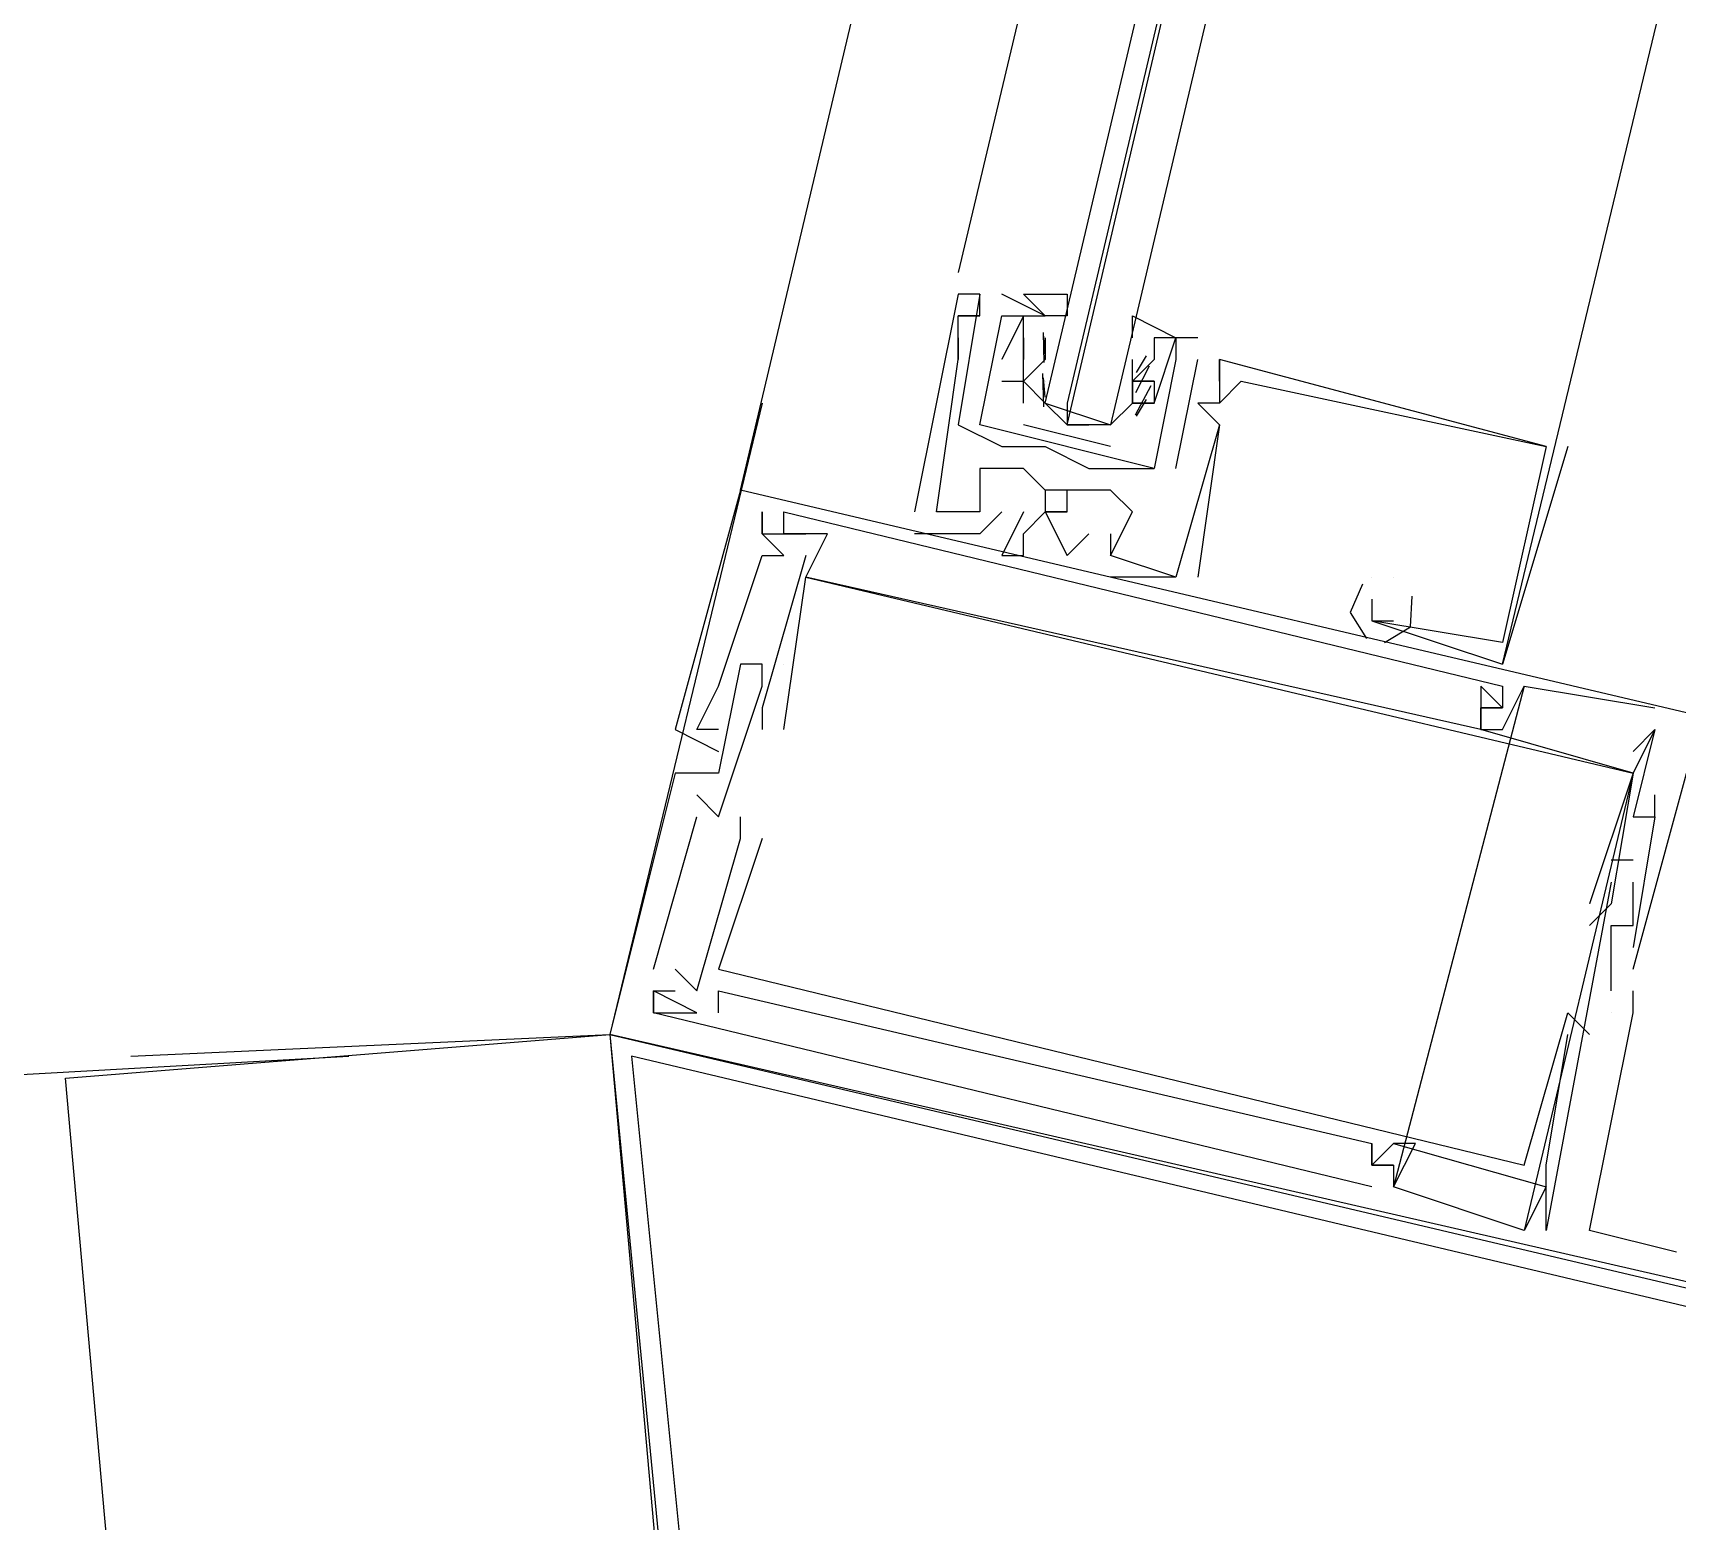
# Model space of a CAD drawing. Header units: feet. Extents: x -84 to 198, y -22 to 181.
# Drawn here: x 70.873 to 71.88, y 10.653 to 11.564 of the extents above; entities that cross this region are included whole.
import ezdxf

# ---------------------------------------------------------------- set-up
doc = ezdxf.new("R2010")
doc.units = ezdxf.units.FT
doc.layers.add('A-LINEA', color=7, linetype='CONTINUOUS')

msp = doc.modelspace()

# ---------------------------------------------------------------- linework, layer by layer
at = {"layer": 'A-LINEA'}
for p, q in [((71.3067, 11.2844), (72.7733, 17.4844)), ((71.8267, 13.0444), (71.44, 11.4178)), ((71.4533, 11.4044), (71.44, 11.3244)), ((71.44, 11.4044), (71.44, 11.4044)), ((71.4533, 11.4044), (71.44, 11.3244)), ((71.44, 11.4044), (71.44, 11.4044)), ((71.44, 11.4044), (71.44, 11.4044)), ((71.4533, 11.4044), (71.4533, 11.4044)), ((71.4533, 11.4044), (71.4533, 11.4044)), ((71.4533, 11.4044), (71.4533, 11.4044)), ((71.4533, 11.4044), (71.4533, 11.4044)), ((71.4533, 11.4044), (71.4533, 11.4044)), ((71.4933, 11.3911), (71.4667, 11.4044)), ((71.4667, 11.4044), (71.4667, 11.4044)), ((71.4933, 11.3911), (71.4667, 11.4044)), ((71.4667, 11.4044), (71.4667, 11.4044)), ((71.44, 11.3911), (71.44, 11.3911)), ((71.44, 11.3911), (71.44, 11.3911)), ((71.44, 11.3911), (71.44, 11.3911)), ((71.44, 11.3911), (71.44, 11.3911)), ((71.44, 11.3911), (71.44, 11.3911)), ((71.44, 11.3911), (71.44, 11.3911)), ((71.4533, 11.3911), (71.4533, 11.3911)), ((71.4533, 11.3911), (71.4533, 11.3911)), ((71.4533, 11.3911), (71.4533, 11.3911)), ((71.4533, 11.3911), (71.4533, 11.3911)), ((71.4533, 11.3911), (71.4533, 11.3911)), ((71.4533, 11.3911), (71.4533, 11.3911)), ((71.4667, 11.3911), (71.4667, 11.3911)), ((71.4667, 11.3911), (71.4667, 11.3911)), ((71.4667, 11.3911), (71.4667, 11.3911)), ((71.4667, 11.3911), (71.4667, 11.3911)), ((71.48, 11.3911), (71.48, 11.3911)), ((71.48, 11.3911), (71.48, 11.3911)), ((71.4933, 11.3911), (71.4933, 11.3911)), ((71.4933, 11.3911), (71.4933, 11.3911)), ((71.4932, 11.368), (71.4922, 11.3799)), ((71.4926, 11.3627), (71.4923, 11.381)), ((71.44, 11.3778), (71.44, 11.3778)), ((71.44, 11.3778), (71.44, 11.3778)), ((71.44, 11.3778), (71.44, 11.3778)), ((71.44, 11.3778), (71.44, 11.3778)), ((71.44, 11.3778), (71.44, 11.3778)), ((71.44, 11.3778), (71.44, 11.3778)), ((71.48, 11.3778), (71.48, 11.3778)), ((71.48, 11.3778), (71.48, 11.3778)), ((71.48, 11.3778), (71.48, 11.3778)), ((71.48, 11.3778), (71.48, 11.3778)), ((71.4933, 11.3778), (71.4933, 11.3778)), ((71.4933, 11.3778), (71.4933, 11.3644)), ((71.4933, 11.3778), (71.4933, 11.3778)), ((71.5867, 11.3778), (71.56, 11.3778)), ((71.56, 11.3778), (71.56, 11.3778)), ((71.5867, 11.3778), (71.56, 11.3778)), ((71.56, 11.3778), (71.56, 11.3778)), ((71.5733, 11.3778), (71.5733, 11.3778)), ((71.5733, 11.3778), (71.5733, 11.3778)), ((71.5867, 11.3778), (71.5867, 11.3778)), ((71.5867, 11.3778), (71.5867, 11.3778)), ((71.44, 11.3644), (71.44, 11.3644)), ((71.44, 11.3644), (71.44, 11.3644)), ((71.44, 11.3644), (71.44, 11.3644)), ((71.44, 11.3644), (71.44, 11.3644)), ((71.44, 11.3644), (71.44, 11.3644)), ((71.44, 11.3644), (71.44, 11.3644)), ((71.4667, 11.3644), (71.4667, 11.3644)), ((71.4667, 11.3644), (71.4667, 11.3644)), ((71.48, 11.3644), (71.48, 11.3644)), ((71.48, 11.3644), (71.48, 11.3644)), ((71.48, 11.3644), (71.48, 11.3644)), ((71.48, 11.3644), (71.48, 11.3644)), ((71.48, 11.3644), (71.48, 11.3644)), ((71.48, 11.3644), (71.48, 11.3644)), ((71.4933, 11.3644), (71.4933, 11.3644)), ((71.5467, 11.3644), (71.5467, 11.3644)), ((71.5467, 11.3511), (71.5467, 11.3644)), ((71.5467, 11.3644), (71.5467, 11.3644)), ((71.5467, 11.3644), (71.5467, 11.3644)), ((71.557, 11.3604), (71.5485, 11.3441)), ((71.5552, 11.3667), (71.5489, 11.3565)), ((71.56, 11.3644), (71.56, 11.3644)), ((71.56, 11.3644), (71.56, 11.3644)), ((71.5733, 11.2978), (71.5867, 11.3644)), ((71.5733, 11.3644), (71.5733, 11.3644)), ((71.5733, 11.2978), (71.5867, 11.3644)), ((71.5733, 11.3644), (71.5733, 11.3644)), ((71.5867, 11.3644), (71.5867, 11.3644)), ((71.5867, 11.3644), (71.5867, 11.3644)), ((71.6, 11.3644), (71.6, 11.3644)), ((71.6, 11.3644), (71.6, 11.3644)), ((71.6, 11.3644), (71.6, 11.3644)), ((71.6, 11.3644), (71.6, 11.3644)), ((71.6, 11.3644), (71.6, 11.3644)), ((71.6, 11.3644), (71.6, 11.3644)), ((71.4667, 11.3511), (71.48, 11.3511)), ((71.4667, 11.3511), (71.4667, 11.3511)), ((71.4667, 11.3511), (71.48, 11.3511)), ((71.4667, 11.3511), (71.4667, 11.3511)), ((71.48, 11.3511), (71.48, 11.3511)), ((71.48, 11.3511), (71.48, 11.3511)), ((71.4925, 11.3355), (71.4919, 11.3559)), ((71.4932, 11.3413), (71.4922, 11.3532)), ((71.4933, 11.3511), (71.4933, 11.3511)), ((71.5467, 11.3511), (71.5467, 11.3511)), ((71.5467, 11.3511), (71.5467, 11.3511)), ((71.5467, 11.3511), (71.5467, 11.3511)), ((71.5467, 11.3511), (71.5467, 11.3511)), ((71.56, 11.3511), (71.56, 11.3511)), ((71.56, 11.3511), (71.56, 11.3511)), ((71.6, 11.3511), (71.6, 11.3511)), ((71.6, 11.3511), (71.6, 11.3511)), ((71.6, 11.3511), (71.6, 11.3511)), ((71.6133, 11.3511), (71.6133, 11.3511)), ((71.6133, 11.3511), (71.6133, 11.3511)), ((71.6133, 11.3511), (71.6133, 11.3511)), ((71.558, 11.3483), (71.5484, 11.3303)), ((71.5552, 11.34), (71.5489, 11.3298)), ((71.32, 11.3378), (71.2267, 10.9511)), ((71.4933, 11.3378), (71.4933, 11.3378)), ((71.5333, 11.3378), (71.5333, 11.3378)), ((71.5467, 11.3378), (71.5467, 11.3378)), ((71.5467, 11.3378), (71.5467, 11.3378)), ((71.5467, 11.3378), (71.5467, 11.3378)), ((71.5467, 11.3378), (71.5467, 11.3378)), ((71.56, 11.3378), (71.56, 11.3378)), ((71.56, 11.3378), (71.56, 11.3378)), ((71.56, 11.3378), (71.56, 11.3378)), ((71.56, 11.3378), (71.56, 11.3378)), ((71.5867, 11.3378), (71.5867, 11.3378)), ((71.5867, 11.3378), (71.5867, 11.3378)), ((71.5867, 11.3378), (71.5867, 11.3378)), ((71.6, 11.3378), (71.6, 11.3378)), ((71.6, 11.3378), (71.6, 11.3378)), ((71.6, 11.3378), (71.6, 11.3378)), ((71.6, 11.3378), (71.6, 11.3378)), ((71.6, 11.3378), (71.6, 11.3378)), ((71.6, 11.3378), (71.6, 11.3378)), ((71.44, 11.3244), (71.44, 11.3244)), ((71.44, 11.3244), (71.44, 11.3244)), ((71.4533, 11.3244), (71.4533, 11.3244)), ((71.4533, 11.3244), (71.4533, 11.3244)), ((71.4533, 11.3244), (71.4533, 11.3244)), ((71.4533, 11.3244), (71.4533, 11.3244)), ((71.5333, 11.3111), (71.48, 11.3244)), ((71.5067, 11.3244), (71.52, 11.3244)), ((71.6, 11.3244), (71.6, 11.3244)), ((71.6, 11.3244), (71.6, 11.3244)), ((71.6, 11.3244), (71.6, 11.3244)), ((71.6, 11.3244), (71.6, 11.3244)), ((71.6, 11.3244), (71.6, 11.3244)), ((71.6, 11.3244), (71.6, 11.3244)), ((71.4667, 11.3111), (71.4667, 11.3111)), ((71.4667, 11.3111), (71.4667, 11.3111)), ((71.48, 11.3111), (71.48, 11.3111)), ((71.48, 11.3111), (71.48, 11.3111)), ((71.4933, 11.3111), (71.4933, 11.3111)), ((71.4933, 11.3111), (71.4933, 11.3111)), ((71.8133, 11.3111), (71.7733, 11.1778)), ((71.8133, 11.3111), (71.7733, 11.1778)), ((71.8133, 11.3111), (71.7733, 11.1778)), ((71.8, 11.3111), (71.8, 11.3111)), ((71.8, 11.3111), (71.8, 11.3111)), ((71.8, 11.3111), (71.8, 11.3111)), ((71.8, 11.3111), (71.8, 11.3111)), ((71.8, 11.3111), (71.8, 11.3111)), ((71.8, 11.3111), (71.8, 11.3111)), ((71.8133, 11.3111), (71.8133, 11.3111)), ((71.8133, 11.3111), (71.8133, 11.3111)), ((71.8133, 11.3111), (71.8133, 11.3111)), ((71.4533, 11.2978), (71.4533, 11.2978)), ((71.4533, 11.2978), (71.4533, 11.2978)), ((71.4533, 11.2978), (71.4533, 11.2978)), ((71.4667, 11.2978), (71.4667, 11.2978)), ((71.4667, 11.2978), (71.4667, 11.2978)), ((71.4667, 11.2978), (71.4667, 11.2978)), ((71.48, 11.2978), (71.48, 11.2978)), ((71.48, 11.2978), (71.48, 11.2978)), ((71.48, 11.2978), (71.48, 11.2978)), ((71.52, 11.2978), (71.52, 11.2978)), ((71.52, 11.2978), (71.52, 11.2978)), ((71.5467, 11.2978), (71.5467, 11.2978)), ((71.5467, 11.2978), (71.5467, 11.2978)), ((71.56, 11.2978), (71.56, 11.2978)), ((71.56, 11.2978), (71.56, 11.2978)), ((71.5733, 11.2978), (71.5733, 11.2978)), ((71.5733, 11.2978), (71.5733, 11.2978)), ((71.3067, 11.2844), (71.3067, 11.2844)), ((71.3067, 11.2844), (71.3067, 11.2844)), ((71.3067, 11.2844), (71.3067, 11.2844)), ((71.4933, 11.2844), (71.4933, 11.2844)), ((71.4933, 11.2844), (71.4933, 11.2844)), ((71.4933, 11.2844), (71.4933, 11.2844)), ((71.5067, 11.2844), (71.5067, 11.2844)), ((71.5067, 11.2844), (71.5067, 11.2844)), ((71.5067, 11.2844), (71.5067, 11.2844)), ((71.52, 11.2844), (71.52, 11.2844)), ((71.52, 11.2844), (71.52, 11.2844)), ((71.52, 11.2844), (71.52, 11.2844)), ((71.5333, 11.2844), (71.5333, 11.2844)), ((71.5333, 11.2844), (71.5333, 11.2844)), ((71.5333, 11.2844), (71.5333, 11.2844)), ((71.32, 11.2711), (71.32, 11.2711)), ((71.32, 11.2711), (71.32, 11.2711)), ((71.32, 11.2711), (71.32, 11.2711)), ((71.3333, 11.2711), (71.3333, 11.2711)), ((71.3333, 11.2711), (71.3333, 11.2711)), ((71.3333, 11.2711), (71.3333, 11.2711)), ((71.3333, 11.2711), (71.3333, 11.2711)), ((71.3333, 11.2711), (71.3333, 11.2711)), ((71.3333, 11.2711), (71.3333, 11.2711)), ((71.4133, 11.2711), (71.4133, 11.2711)), ((71.4133, 11.2711), (71.4133, 11.2711)), ((71.4133, 11.2711), (71.4133, 11.2711)), ((71.4267, 11.2711), (71.4267, 11.2711)), ((71.4267, 11.2711), (71.4267, 11.2711)), ((71.4267, 11.2711), (71.4267, 11.2711)), ((71.4533, 11.2711), (71.4533, 11.2711)), ((71.4533, 11.2711), (71.4533, 11.2711)), ((71.4533, 11.2711), (71.4533, 11.2711)), ((71.4667, 11.2711), (71.4667, 11.2711)), ((71.4667, 11.2711), (71.4667, 11.2711)), ((71.4667, 11.2711), (71.4667, 11.2711)), ((71.48, 11.2711), (71.48, 11.2711)), ((71.48, 11.2711), (71.48, 11.2711)), ((71.48, 11.2711), (71.48, 11.2711)), ((71.4933, 11.2711), (71.4933, 11.2711)), ((71.4933, 11.2711), (71.4933, 11.2711)), ((71.4933, 11.2711), (71.4933, 11.2711)), ((71.5467, 11.2711), (71.5467, 11.2711)), ((71.5467, 11.2711), (71.5467, 11.2711)), ((71.5467, 11.2711), (71.5467, 11.2711)), ((71.32, 11.2578), (71.32, 11.2578)), ((71.32, 11.2578), (71.32, 11.2578)), ((71.32, 11.2578), (71.32, 11.2578)), ((71.32, 11.2578), (71.32, 11.2578)), ((71.32, 11.2578), (71.32, 11.2578)), ((71.32, 11.2578), (71.32, 11.2578)), ((71.3333, 11.2578), (71.3333, 11.2578)), ((71.3333, 11.2578), (71.3333, 11.2578)), ((71.3333, 11.2578), (71.3333, 11.2578)), ((71.3467, 11.2578), (71.3467, 11.2578)), ((71.3467, 11.2578), (71.3467, 11.2578)), ((71.3467, 11.2578), (71.3467, 11.2578)), ((71.36, 11.2578), (71.36, 11.2578)), ((71.36, 11.2578), (71.36, 11.2578)), ((71.36, 11.2578), (71.36, 11.2578)), ((71.4133, 11.2578), (71.4133, 11.2578)), ((71.4133, 11.2578), (71.4133, 11.2578)), ((71.4133, 11.2578), (71.4133, 11.2578)), ((71.4533, 11.2578), (71.4533, 11.2578)), ((71.4533, 11.2578), (71.4533, 11.2578)), ((71.4533, 11.2578), (71.4533, 11.2578)), ((71.48, 11.2578), (71.48, 11.2578)), ((71.48, 11.2578), (71.48, 11.2578)), ((71.48, 11.2578), (71.48, 11.2578)), ((71.52, 11.2578), (71.52, 11.2578)), ((71.52, 11.2578), (71.52, 11.2578)), ((71.52, 11.2578), (71.52, 11.2578)), ((71.5333, 11.2578), (71.5333, 11.2578)), ((71.5333, 11.2578), (71.5333, 11.2578)), ((71.5333, 11.2578), (71.5333, 11.2578)), ((71.32, 11.2444), (71.32, 11.2444)), ((71.32, 11.2444), (71.32, 11.2444)), ((71.32, 11.2444), (71.32, 11.2444)), ((71.3333, 11.2444), (71.3333, 11.2444)), ((71.3333, 11.2444), (71.3333, 11.2444)), ((71.3333, 11.2444), (71.3333, 11.2444)), ((71.3467, 11.2444), (71.3467, 11.2444)), ((71.3467, 11.2444), (71.3467, 11.2444)), ((71.3467, 11.2444), (71.3467, 11.2444)), ((71.4667, 11.2444), (71.4667, 11.2444)), ((71.4667, 11.2444), (71.4667, 11.2444)), ((71.4667, 11.2444), (71.4667, 11.2444)), ((71.48, 11.2444), (71.48, 11.2444)), ((71.48, 11.2444), (71.48, 11.2444)), ((71.48, 11.2444), (71.48, 11.2444)), ((71.5067, 11.2444), (71.5067, 11.2444)), ((71.5067, 11.2444), (71.5067, 11.2444)), ((71.5067, 11.2444), (71.5067, 11.2444)), ((71.5333, 11.2444), (71.5333, 11.2444)), ((71.5333, 11.2444), (71.5333, 11.2444)), ((71.5333, 11.2444), (71.5333, 11.2444)), ((71.5333, 11.2444), (71.5333, 11.2444)), ((71.5333, 11.2444), (71.5333, 11.2444)), ((71.5333, 11.2444), (71.5333, 11.2444)), ((71.3467, 11.2311), (71.3467, 11.2311)), ((71.3467, 11.2311), (71.3467, 11.2311)), ((71.3467, 11.2311), (71.3467, 11.2311)), ((71.3467, 11.2311), (71.3467, 11.2311)), ((71.3467, 11.2311), (71.3467, 11.2311)), ((71.3467, 11.2311), (71.3467, 11.2311)), ((71.5333, 11.2311), (71.5333, 11.2311)), ((71.5333, 11.2311), (71.5333, 11.2311)), ((71.5333, 11.2311), (71.5333, 11.2311)), ((71.5733, 11.2311), (71.5733, 11.2311)), ((71.5733, 11.2311), (71.5733, 11.2311)), ((71.5733, 11.2311), (71.5733, 11.2311)), ((71.5733, 11.2311), (71.5733, 11.2311)), ((71.5733, 11.2311), (71.5733, 11.2311)), ((71.5733, 11.2311), (71.5733, 11.2311)), ((71.5867, 11.2311), (71.5867, 11.2311)), ((71.5867, 11.2311), (71.5867, 11.2311)), ((71.5867, 11.2311), (71.5867, 11.2311)), ((71.6933, 11.2311), (71.6933, 11.2311)), ((71.6933, 11.2311), (71.6933, 11.2311)), ((71.6933, 11.2311), (71.6933, 11.2311)), ((71.6933, 11.2311), (71.6933, 11.2311)), ((71.6933, 11.2311), (71.6933, 11.2311)), ((71.6933, 11.2311), (71.6933, 11.2311)), ((71.7067, 11.2311), (71.7067, 11.2311)), ((71.7067, 11.2311), (71.7067, 11.2311)), ((71.7067, 11.2311), (71.7067, 11.2311)), ((71.7067, 11.2311), (71.7067, 11.2311)), ((71.7067, 11.2311), (71.7067, 11.2311)), ((71.7067, 11.2311), (71.7067, 11.2311)), ((71.6933, 11.2178), (71.6933, 11.2178)), ((71.6933, 11.2178), (71.6933, 11.2178)), ((71.6933, 11.2178), (71.6933, 11.2178)), ((71.6933, 11.2178), (71.6933, 11.2178)), ((71.6933, 11.2178), (71.6933, 11.2178)), ((71.6933, 11.2178), (71.6933, 11.2178)), ((71.6933, 11.2044), (71.6933, 11.2044)), ((71.6933, 11.2044), (71.6933, 11.2044)), ((71.6933, 11.2044), (71.6933, 11.2044)), ((71.6933, 11.2044), (71.6933, 11.2044)), ((71.6933, 11.2044), (71.6933, 11.2044)), ((71.6933, 11.2044), (71.6933, 11.2044)), ((71.7067, 11.2044), (71.7067, 11.2044)), ((71.7067, 11.2044), (71.7067, 11.2044)), ((71.7067, 11.2044), (71.7067, 11.2044)), ((71.7733, 11.1911), (71.7733, 11.1911)), ((71.7733, 11.1911), (71.7733, 11.1911)), ((71.7733, 11.1911), (71.7733, 11.1911)), ((71.7733, 11.1911), (71.7733, 11.1911)), ((71.7733, 11.1911), (71.7733, 11.1911)), ((71.7733, 11.1911), (71.7733, 11.1911)), ((71.3067, 11.1778), (71.3067, 11.1778)), ((71.3067, 11.1778), (71.3067, 11.1778)), ((71.3067, 11.1778), (71.3067, 11.1778)), ((71.32, 11.1778), (71.32, 11.1778)), ((71.32, 11.1778), (71.32, 11.1778)), ((71.32, 11.1778), (71.32, 11.1778)), ((71.32, 11.1778), (71.32, 11.1778)), ((71.32, 11.1778), (71.32, 11.1778)), ((71.32, 11.1778), (71.32, 11.1778)), ((71.3333, 11.1778), (71.3333, 11.1778)), ((71.3333, 11.1778), (71.3333, 11.1778)), ((71.3333, 11.1778), (71.3333, 11.1778)), ((71.3333, 11.1778), (71.3333, 11.1778)), ((71.3333, 11.1778), (71.3333, 11.1778)), ((71.3333, 11.1778), (71.3333, 11.1778)), ((71.7733, 11.1778), (71.7733, 11.1778)), ((71.7733, 11.1778), (71.7733, 11.1778)), ((71.7733, 11.1778), (71.7733, 11.1778)), ((71.7733, 11.1778), (71.7733, 11.1778)), ((71.7733, 11.1778), (71.7733, 11.1778)), ((71.7733, 11.1778), (71.7733, 11.1778)), ((71.2933, 11.1644), (71.2933, 11.1644)), ((71.2933, 11.1644), (71.2933, 11.1644)), ((71.2933, 11.1644), (71.2933, 11.1644)), ((71.32, 11.1644), (71.32, 11.1644)), ((71.32, 11.1644), (71.32, 11.1644)), ((71.32, 11.1644), (71.32, 11.1644)), ((71.32, 11.1644), (71.32, 11.1644)), ((71.32, 11.1644), (71.32, 11.1644)), ((71.32, 11.1644), (71.32, 11.1644)), ((71.7867, 11.1644), (71.7067, 10.8578)), ((71.7867, 11.1644), (71.7067, 10.8578)), ((71.7867, 11.1644), (71.7067, 10.8578)), ((71.76, 11.1644), (71.76, 11.1644)), ((71.76, 11.1644), (71.76, 11.1644)), ((71.76, 11.1644), (71.76, 11.1644)), ((71.7733, 11.1644), (71.7733, 11.1644)), ((71.7733, 11.1644), (71.7733, 11.1644)), ((71.7733, 11.1644), (71.7733, 11.1644)), ((71.7867, 11.1644), (71.7867, 11.1644)), ((71.7867, 11.1644), (71.7867, 11.1644)), ((71.7867, 11.1644), (71.7867, 11.1644)), ((71.32, 11.1511), (71.32, 11.1511)), ((71.32, 11.1511), (71.32, 11.1511)), ((71.32, 11.1511), (71.32, 11.1511)), ((71.76, 11.1511), (71.76, 11.1511)), ((71.76, 11.1511), (71.76, 11.1511)), ((71.76, 11.1511), (71.76, 11.1511)), ((71.76, 11.1511), (71.76, 11.1511)), ((71.76, 11.1511), (71.76, 11.1511)), ((71.76, 11.1511), (71.76, 11.1511)), ((71.7733, 11.1511), (71.7733, 11.1511)), ((71.7733, 11.1511), (71.7733, 11.1511)), ((71.7733, 11.1511), (71.7733, 11.1511)), ((71.7733, 11.1511), (71.7733, 11.1511)), ((71.7733, 11.1511), (71.7733, 11.1511)), ((71.7733, 11.1511), (71.7733, 11.1511)), ((71.8667, 11.1511), (71.8667, 11.1511)), ((71.8667, 11.1511), (71.8667, 11.1511)), ((71.8667, 11.1511), (71.8667, 11.1511)), ((71.8667, 11.1511), (71.8667, 11.1511)), ((71.8667, 11.1511), (71.8667, 11.1511)), ((71.8667, 11.1511), (71.8667, 11.1511)), ((71.2667, 11.1378), (71.2667, 11.1378)), ((71.2667, 11.1378), (71.2667, 11.1378)), ((71.2667, 11.1378), (71.2667, 11.1378)), ((71.28, 11.1378), (71.28, 11.1378)), ((71.28, 11.1378), (71.28, 11.1378)), ((71.28, 11.1378), (71.28, 11.1378)), ((71.2933, 11.1378), (71.2933, 11.1378)), ((71.2933, 11.1378), (71.2933, 11.1378)), ((71.2933, 11.1378), (71.2933, 11.1378)), ((71.32, 11.1378), (71.32, 11.1378)), ((71.32, 11.1378), (71.32, 11.1378)), ((71.32, 11.1378), (71.32, 11.1378)), ((71.3333, 11.1378), (71.3333, 11.1378)), ((71.3333, 11.1378), (71.3333, 11.1378)), ((71.3333, 11.1378), (71.3333, 11.1378)), ((71.76, 11.1378), (71.76, 11.1378)), ((71.76, 11.1378), (71.76, 11.1378)), ((71.76, 11.1378), (71.76, 11.1378)), ((71.76, 11.1378), (71.76, 11.1378)), ((71.76, 11.1378), (71.76, 11.1378)), ((71.76, 11.1378), (71.76, 11.1378)), ((71.76, 11.1378), (71.76, 11.1378)), ((71.76, 11.1378), (71.76, 11.1378)), ((71.76, 11.1378), (71.76, 11.1378)), ((71.7733, 11.1378), (71.7733, 11.1378)), ((71.7733, 11.1378), (71.7733, 11.1378)), ((71.7733, 11.1378), (71.7733, 11.1378)), ((71.8667, 11.1378), (71.8533, 11.1244)), ((71.8667, 11.1378), (71.8533, 11.1244)), ((71.8667, 11.1378), (71.8533, 11.1244)), ((71.8667, 11.1378), (71.8667, 11.1378)), ((71.8667, 11.1378), (71.8667, 11.1378)), ((71.8667, 11.1378), (71.8667, 11.1378)), ((71.8667, 11.1378), (71.8667, 11.1378)), ((71.8667, 11.1378), (71.8667, 11.1378)), ((71.8667, 11.1378), (71.8667, 11.1378)), ((71.2933, 11.1244), (71.2933, 11.1244)), ((71.2933, 11.1244), (71.2933, 11.1244)), ((71.2933, 11.1244), (71.2933, 11.1244)), ((71.8533, 11.1244), (71.8533, 11.1244)), ((71.8533, 11.1244), (71.8533, 11.1244)), ((71.8533, 11.1244), (71.8533, 11.1244)), ((71.2667, 11.1111), (71.2667, 11.1111)), ((71.2667, 11.1111), (71.2667, 11.1111)), ((71.2667, 11.1111), (71.2667, 11.1111)), ((71.2933, 11.1111), (71.2933, 11.1111)), ((71.2933, 11.1111), (71.2933, 11.1111)), ((71.2933, 11.1111), (71.2933, 11.1111)), ((71.8533, 11.1111), (71.7867, 10.8311)), ((71.8533, 11.1111), (71.7867, 10.8311)), ((71.8533, 11.1111), (71.7867, 10.8311)), ((71.8533, 11.1111), (71.8533, 11.1111)), ((71.8533, 11.1111), (71.8533, 11.1111)), ((71.8533, 11.1111), (71.8533, 11.1111)), ((71.8533, 11.1111), (71.8533, 11.1111)), ((71.8533, 11.1111), (71.8533, 11.1111)), ((71.8533, 11.1111), (71.8533, 11.1111)), ((71.8533, 11.1111), (71.8533, 11.1111)), ((71.8533, 11.1111), (71.8533, 11.1111)), ((71.8533, 11.1111), (71.8533, 11.1111)), ((71.28, 11.0978), (71.28, 11.0978)), ((71.28, 11.0978), (71.28, 11.0978)), ((71.28, 11.0978), (71.28, 11.0978)), ((71.8667, 11.0978), (71.8667, 11.0978)), ((71.8667, 11.0978), (71.8667, 11.0978)), ((71.8667, 11.0978), (71.8667, 11.0978)), ((71.2533, 10.9911), (71.28, 11.0844)), ((71.2533, 10.9911), (71.28, 11.0844)), ((71.2533, 10.9911), (71.28, 11.0844)), ((71.28, 11.0844), (71.28, 11.0844)), ((71.28, 11.0844), (71.28, 11.0844)), ((71.28, 11.0844), (71.28, 11.0844)), ((71.2933, 11.0844), (71.2933, 11.0844)), ((71.2933, 11.0844), (71.2933, 11.0844)), ((71.2933, 11.0844), (71.2933, 11.0844)), ((71.3067, 11.0844), (71.3067, 11.0844)), ((71.3067, 11.0844), (71.3067, 11.0844)), ((71.3067, 11.0844), (71.3067, 11.0844)), ((71.8667, 11.0844), (71.8533, 11.0044)), ((71.8533, 11.0844), (71.8533, 11.0844)), ((71.8667, 11.0844), (71.8533, 11.0044)), ((71.8533, 11.0844), (71.8533, 11.0844)), ((71.8667, 11.0844), (71.8533, 11.0044)), ((71.8533, 11.0844), (71.8533, 11.0844)), ((71.8667, 11.0844), (71.8667, 11.0844)), ((71.8667, 11.0844), (71.8667, 11.0844)), ((71.8667, 11.0844), (71.8667, 11.0844)), ((71.8667, 11.0844), (71.8667, 11.0844)), ((71.8667, 11.0844), (71.8667, 11.0844)), ((71.8667, 11.0844), (71.8667, 11.0844)), ((71.3067, 11.0711), (71.3067, 11.0711)), ((71.3067, 11.0711), (71.3067, 11.0711)), ((71.3067, 11.0711), (71.3067, 11.0711)), ((71.32, 11.0711), (71.32, 11.0711)), ((71.32, 11.0711), (71.32, 11.0711)), ((71.32, 11.0711), (71.32, 11.0711)), ((71.8533, 11.0578), (71.84, 11.0578)), ((71.84, 11.0578), (71.84, 11.0578)), ((71.8533, 11.0578), (71.84, 11.0578)), ((71.84, 11.0578), (71.84, 11.0578)), ((71.8533, 11.0578), (71.84, 11.0578)), ((71.84, 11.0578), (71.84, 11.0578)), ((71.8533, 11.0578), (71.8533, 11.0578)), ((71.8533, 11.0578), (71.8533, 11.0578)), ((71.8533, 11.0578), (71.8533, 11.0578)), ((71.84, 11.0444), (71.8, 10.8311)), ((71.84, 11.0444), (71.8, 10.8311)), ((71.84, 11.0444), (71.8, 10.8311)), ((71.84, 11.0444), (71.84, 11.0444)), ((71.84, 11.0444), (71.84, 11.0444)), ((71.84, 11.0444), (71.84, 11.0444)), ((71.8533, 11.0444), (71.8533, 11.0444)), ((71.8533, 11.0444), (71.8533, 11.0444)), ((71.8533, 11.0444), (71.8533, 11.0444)), ((71.8533, 11.0444), (71.8533, 11.0444)), ((71.8533, 11.0444), (71.8533, 11.0444)), ((71.8533, 11.0444), (71.8533, 11.0444)), ((71.8667, 11.0444), (71.8667, 11.0444)), ((71.8667, 11.0444), (71.8667, 11.0444)), ((71.8667, 11.0444), (71.8667, 11.0444)), ((71.8667, 11.0444), (71.8667, 11.0444)), ((71.8667, 11.0444), (71.8667, 11.0444)), ((71.8667, 11.0444), (71.8667, 11.0444)), ((71.8267, 11.0311), (71.8267, 11.0311)), ((71.8267, 11.0311), (71.8267, 11.0311)), ((71.8267, 11.0311), (71.8267, 11.0311)), ((71.84, 11.0311), (71.84, 11.0311)), ((71.84, 11.0311), (71.84, 11.0311)), ((71.84, 11.0311), (71.84, 11.0311)), ((71.8267, 11.0178), (71.8267, 11.0178)), ((71.8267, 11.0178), (71.8267, 11.0178)), ((71.8267, 11.0178), (71.8267, 11.0178)), ((71.84, 11.0178), (71.84, 11.0178)), ((71.84, 11.0178), (71.84, 11.0178)), ((71.84, 11.0178), (71.84, 11.0178)), ((71.8533, 11.0178), (71.8533, 11.0178)), ((71.8533, 11.0178), (71.8533, 11.0178)), ((71.8533, 11.0178), (71.8533, 11.0178)), ((71.8533, 11.0044), (71.8533, 11.0044)), ((71.8533, 11.0044), (71.8533, 11.0044)), ((71.8533, 11.0044), (71.8533, 11.0044)), ((71.2533, 10.9911), (71.2533, 10.9911)), ((71.2533, 10.9911), (71.2533, 10.9911)), ((71.2533, 10.9911), (71.2533, 10.9911)), ((71.28, 10.9778), (71.2667, 10.9911)), ((71.2667, 10.9911), (71.2667, 10.9911)), ((71.28, 10.9778), (71.2667, 10.9911)), ((71.2667, 10.9911), (71.2667, 10.9911)), ((71.28, 10.9778), (71.2667, 10.9911)), ((71.2667, 10.9911), (71.2667, 10.9911)), ((71.2933, 10.9911), (71.2933, 10.9911)), ((71.2933, 10.9911), (71.2933, 10.9911)), ((71.2933, 10.9911), (71.2933, 10.9911)), ((71.8533, 10.9911), (71.8533, 10.9911)), ((71.8533, 10.9911), (71.8533, 10.9911)), ((71.8533, 10.9911), (71.8533, 10.9911)), ((71.2533, 10.9778), (71.2533, 10.9778)), ((71.2533, 10.9778), (71.2533, 10.9778)), ((71.2533, 10.9778), (71.2533, 10.9778)), ((71.2533, 10.9778), (71.2533, 10.9778)), ((71.2533, 10.9778), (71.2533, 10.9778)), ((71.2533, 10.9778), (71.2533, 10.9778)), ((71.2667, 10.9778), (71.2667, 10.9778)), ((71.2667, 10.9778), (71.2667, 10.9778)), ((71.2667, 10.9778), (71.2667, 10.9778)), ((71.28, 10.9778), (71.28, 10.9778)), ((71.28, 10.9778), (71.28, 10.9778)), ((71.28, 10.9778), (71.28, 10.9778)), ((71.28, 10.9778), (71.28, 10.9778)), ((71.28, 10.9778), (71.28, 10.9778)), ((71.28, 10.9778), (71.28, 10.9778)), ((71.2933, 10.9778), (71.2933, 10.9778)), ((71.2933, 10.9778), (71.2933, 10.9778)), ((71.2933, 10.9778), (71.2933, 10.9778)), ((71.84, 10.9778), (71.84, 10.9778)), ((71.84, 10.9778), (71.84, 10.9778)), ((71.84, 10.9778), (71.84, 10.9778)), ((71.8533, 10.9778), (71.8533, 10.9778)), ((71.8533, 10.9778), (71.8533, 10.9778)), ((71.8533, 10.9778), (71.8533, 10.9778)), ((71.2533, 10.9644), (71.2533, 10.9644)), ((71.2533, 10.9644), (71.2533, 10.9644)), ((71.2533, 10.9644), (71.2533, 10.9644)), ((71.2533, 10.9644), (71.2533, 10.9644)), ((71.2533, 10.9644), (71.2533, 10.9644)), ((71.2533, 10.9644), (71.2533, 10.9644)), ((71.2667, 10.9644), (71.2667, 10.9644)), ((71.2667, 10.9644), (71.2667, 10.9644)), ((71.2667, 10.9644), (71.2667, 10.9644)), ((71.28, 10.9644), (71.28, 10.9644)), ((71.28, 10.9644), (71.28, 10.9644)), ((71.28, 10.9644), (71.28, 10.9644)), ((71.28, 10.9644), (71.28, 10.9644)), ((71.28, 10.9644), (71.28, 10.9644)), ((71.28, 10.9644), (71.28, 10.9644)), ((71.2933, 10.9644), (71.2933, 10.9644)), ((71.2933, 10.9644), (71.2933, 10.9644)), ((71.2933, 10.9644), (71.2933, 10.9644)), ((71.8133, 10.9644), (71.8133, 10.9644)), ((71.8133, 10.9644), (71.8133, 10.9644)), ((71.8133, 10.9644), (71.8133, 10.9644)), ((71.84, 10.9644), (71.84, 10.9644)), ((71.84, 10.9644), (71.84, 10.9644)), ((71.84, 10.9644), (71.84, 10.9644)), ((71.84, 10.9644), (71.84, 10.9644)), ((71.84, 10.9644), (71.84, 10.9644)), ((71.84, 10.9644), (71.84, 10.9644)), ((71.8533, 10.9644), (71.8533, 10.9644)), ((71.8533, 10.9644), (71.8533, 10.9644)), ((71.8533, 10.9644), (71.8533, 10.9644)), ((71.8533, 10.9644), (71.8533, 10.9644)), ((71.8533, 10.9644), (71.8533, 10.9644)), ((71.8533, 10.9644), (71.8533, 10.9644)), ((71.8533, 10.9644), (71.8533, 10.9644)), ((71.8533, 10.9644), (71.8533, 10.9644)), ((71.8533, 10.9644), (71.8533, 10.9644)), ((70.9333, 10.9378), (71.2267, 10.9511)), ((71.2267, 10.9511), (71.2267, 10.9511)), ((71.2267, 10.9511), (71.2267, 10.9511)), ((71.2267, 10.9511), (71.2267, 10.9511)), ((71.8133, 10.9511), (71.8133, 10.9511)), ((71.8133, 10.9511), (71.8133, 10.9511)), ((71.8133, 10.9511), (71.8133, 10.9511)), ((71.8267, 10.9511), (71.8267, 10.9511)), ((71.8267, 10.9511), (71.8267, 10.9511)), ((71.8267, 10.9511), (71.8267, 10.9511)), ((71.6933, 10.8844), (71.6933, 10.8844)), ((71.6933, 10.8844), (71.6933, 10.8844)), ((71.6933, 10.8844), (71.6933, 10.8844)), ((71.7067, 10.8844), (71.7067, 10.8844)), ((71.7067, 10.8844), (71.7067, 10.8844)), ((71.7067, 10.8844), (71.7067, 10.8844)), ((71.7067, 10.8844), (71.7067, 10.8844)), ((71.7067, 10.8844), (71.7067, 10.8844)), ((71.7067, 10.8844), (71.7067, 10.8844)), ((71.72, 10.8844), (71.72, 10.8844)), ((71.72, 10.8844), (71.72, 10.8844)), ((71.72, 10.8844), (71.72, 10.8844)), ((71.6933, 10.8711), (71.6933, 10.8711)), ((71.6933, 10.8711), (71.6933, 10.8711)), ((71.6933, 10.8711), (71.6933, 10.8711)), ((71.6933, 10.8711), (71.6933, 10.8711)), ((71.6933, 10.8711), (71.6933, 10.8711)), ((71.6933, 10.8711), (71.6933, 10.8711)), ((71.6933, 10.8711), (71.6933, 10.8711)), ((71.6933, 10.8711), (71.6933, 10.8711)), ((71.6933, 10.8711), (71.6933, 10.8711)), ((71.7067, 10.8711), (71.7067, 10.8711)), ((71.7067, 10.8711), (71.7067, 10.8578)), ((71.7067, 10.8711), (71.7067, 10.8711)), ((71.7067, 10.8711), (71.7067, 10.8711)), ((71.7067, 10.8711), (71.7067, 10.8578)), ((71.7067, 10.8711), (71.7067, 10.8711)), ((71.7067, 10.8711), (71.7067, 10.8711)), ((71.7067, 10.8711), (71.7067, 10.8578)), ((71.7067, 10.8711), (71.7067, 10.8711)), ((71.7867, 10.8711), (71.7867, 10.8711)), ((71.7867, 10.8711), (71.7867, 10.8711)), ((71.7867, 10.8711), (71.7867, 10.8711)), ((71.8, 10.8711), (71.8, 10.8711)), ((71.8, 10.8711), (71.8, 10.8711)), ((71.8, 10.8711), (71.8, 10.8711)), ((71.6933, 10.8578), (71.6933, 10.8578)), ((71.6933, 10.8578), (71.6933, 10.8578)), ((71.6933, 10.8578), (71.6933, 10.8578)), ((71.7067, 10.8578), (71.7067, 10.8578)), ((71.7067, 10.8578), (71.7067, 10.8578)), ((71.7067, 10.8578), (71.7067, 10.8578)), ((71.7067, 10.8578), (71.7067, 10.8578)), ((71.7067, 10.8578), (71.7067, 10.8578)), ((71.7067, 10.8578), (71.7067, 10.8578)), ((71.8, 10.8578), (71.7867, 10.8311)), ((71.8, 10.8578), (71.7867, 10.8311)), ((71.8, 10.8578), (71.7867, 10.8311)), ((71.8, 10.8578), (71.8, 10.8578)), ((71.8, 10.8578), (71.8, 10.8578)), ((71.8, 10.8578), (71.8, 10.8578)), ((71.7867, 10.8311), (71.7867, 10.8311)), ((71.7867, 10.8311), (71.7867, 10.8311)), ((71.7867, 10.8311), (71.7867, 10.8311)), ((71.7867, 10.8311), (71.7867, 10.8311)), ((71.7867, 10.8311), (71.7867, 10.8311)), ((71.7867, 10.8311), (71.7867, 10.8311)), ((71.8, 10.8311), (71.8, 10.8311)), ((71.8, 10.8311), (71.8, 10.8311)), ((71.8, 10.8311), (71.8, 10.8311)), ((71.8, 10.8311), (71.8, 10.8311)), ((71.8, 10.8311), (71.8, 10.8311)), ((71.8, 10.8311), (71.8, 10.8311)), ((71.8267, 10.8311), (71.8267, 10.8311)), ((71.8267, 10.8311), (71.8267, 10.8311)), ((71.8267, 10.8311), (71.8267, 10.8311)), ((71.88, 10.8178), (71.88, 10.8178)), ((71.88, 10.8178), (71.88, 10.8178)), ((71.88, 10.8178), (71.88, 10.8178))]:
    msp.add_line(p, q, dxfattribs=at)
for points in [[(71.7733, 11.1778), (72.2, 12.9511), (72.48, 14.1644)], [(71.9333, 13.0178), (71.5333, 11.3244), (71.52, 11.3244), (71.5067, 11.3244), (71.9067, 13.0311), (71.5067, 11.3378), (71.5067, 11.3244), (71.4933, 11.3378), (71.8933, 13.0311)], [(71.8, 11.3111), (71.6, 11.3644), (71.6, 11.3511), (71.6, 11.3644), (71.6, 11.3378), (71.5867, 11.3378), (71.6, 11.3244), (71.5733, 11.2311), (71.5333, 11.2444), (71.5467, 11.2711), (71.5333, 11.2844), (71.52, 11.2844), (71.5067, 11.2844), (71.4933, 11.2844), (71.48, 11.2978), (71.4667, 11.2978), (71.4533, 11.2978), (71.4533, 11.2711), (71.4267, 11.2711), (71.44, 11.3644), (71.44, 11.3778), (71.44, 11.3644), (71.44, 11.3778), (71.44, 11.3911), (71.4533, 11.3911), (71.44, 11.3911), (71.4533, 11.3911), (71.4533, 11.4044), (71.44, 11.4044), (71.4133, 11.2711), (71.4133, 11.2711)], [(71.8, 11.3111), (71.6, 11.3644), (71.6, 11.3511), (71.6, 11.3644), (71.6, 11.3378), (71.5867, 11.3378), (71.6, 11.3244), (71.5733, 11.2311), (71.5333, 11.2444), (71.5467, 11.2711), (71.5333, 11.2844), (71.52, 11.2844), (71.5067, 11.2844), (71.4933, 11.2844), (71.48, 11.2978), (71.4667, 11.2978), (71.4533, 11.2978), (71.4533, 11.2711), (71.4267, 11.2711), (71.44, 11.3644), (71.44, 11.3778), (71.44, 11.3644), (71.44, 11.3778), (71.44, 11.3911), (71.4533, 11.3911), (71.44, 11.3911), (71.4533, 11.3911), (71.4533, 11.4044), (71.44, 11.4044), (71.4133, 11.2711), (71.4133, 11.2711)], [(71.8, 11.3111), (71.6, 11.3644), (71.6, 11.3511), (71.6, 11.3644), (71.6, 11.3378), (71.5867, 11.3378), (71.6, 11.3244), (71.5733, 11.2311), (71.5333, 11.2444), (71.5467, 11.2711), (71.5333, 11.2844), (71.52, 11.2844), (71.5067, 11.2844), (71.4933, 11.2844), (71.48, 11.2978), (71.4667, 11.2978), (71.4533, 11.2978), (71.4533, 11.2711), (71.4267, 11.2711), (71.44, 11.3644), (71.44, 11.3778), (71.44, 11.3644), (71.44, 11.3778), (71.44, 11.3911), (71.4533, 11.3911), (71.44, 11.3911), (71.4533, 11.3911), (71.4533, 11.4044), (71.44, 11.4044), (71.4133, 11.2711), (71.4133, 11.2711)], [(71.48, 11.3378), (71.48, 11.3511), (71.48, 11.3644), (71.48, 11.3778), (71.48, 11.3911), (71.4933, 11.3911), (71.48, 11.4044), (71.5067, 11.4044), (71.5067, 11.3911), (71.4933, 11.3911)], [(71.56, 11.2978), (71.4533, 11.3244), (71.4667, 11.3911), (71.48, 11.3911), (71.4667, 11.3644)], [(71.56, 11.2978), (71.4533, 11.3244), (71.4667, 11.3911), (71.48, 11.3911), (71.4667, 11.3644)], [(71.5467, 11.3778), (71.5467, 11.3911), (71.5733, 11.3778), (71.56, 11.3778), (71.56, 11.3644), (71.5467, 11.3511), (71.56, 11.3511), (71.5467, 11.3511), (71.5467, 11.3378), (71.5333, 11.3244)], [(71.48, 11.3644), (71.48, 11.3778), (71.48, 11.3644), (71.48, 11.3778)], [(71.48, 11.3644), (71.48, 11.3778), (71.48, 11.3644), (71.48, 11.3778)], [(71.56, 11.3644), (71.5467, 11.3511), (71.56, 11.3511), (71.56, 11.3378), (71.5467, 11.3378), (71.5467, 11.3511), (71.5467, 11.3378), (71.56, 11.3378), (71.5733, 11.3778), (71.5733, 11.3644), (71.56, 11.2978)], [(71.56, 11.3644), (71.5467, 11.3511), (71.56, 11.3511), (71.56, 11.3378), (71.5467, 11.3378), (71.5467, 11.3511), (71.5467, 11.3378), (71.56, 11.3378), (71.5733, 11.3778), (71.5733, 11.3644), (71.56, 11.2978)], [(71.4933, 11.3644), (71.48, 11.3511), (71.4933, 11.3378), (71.5333, 11.3244), (71.5467, 11.3378), (71.5467, 11.3511)], [(71.6, 11.3378), (71.6133, 11.3511), (71.8, 11.3111), (71.7733, 11.1911), (71.6933, 11.2044), (71.7067, 11.2044)], [(71.6, 11.3378), (71.6133, 11.3511), (71.8, 11.3111), (71.7733, 11.1911), (71.6933, 11.2044), (71.7067, 11.2044)], [(71.6, 11.3378), (71.6133, 11.3511), (71.8, 11.3111), (71.7733, 11.1911), (71.6933, 11.2044), (71.7067, 11.2044)], [(71.44, 11.3244), (71.4667, 11.3111), (71.48, 11.3111), (71.4933, 11.3111), (71.52, 11.2978), (71.5467, 11.2978), (71.56, 11.2978)], [(71.44, 11.3244), (71.4667, 11.3111), (71.48, 11.3111), (71.4933, 11.3111), (71.52, 11.2978), (71.5467, 11.2978), (71.56, 11.2978)], [(71.6, 11.3244), (71.6, 11.3244), (71.5867, 11.2311)], [(71.6, 11.3244), (71.6, 11.3244), (71.5867, 11.2311)], [(71.6, 11.3244), (71.6, 11.3244), (71.5867, 11.2311)], [(71.9733, 11.1244), (71.9867, 11.1244), (71.3067, 11.2844), (71.2667, 11.1378), (71.2933, 11.1244)], [(71.9733, 11.1244), (71.9867, 11.1244), (71.3067, 11.2844), (71.2667, 11.1378), (71.2933, 11.1244)], [(71.9733, 11.1244), (71.9867, 11.1244), (71.3067, 11.2844), (71.2667, 11.1378), (71.2933, 11.1244)], [(71.5067, 11.2711), (71.5067, 11.2844), (71.4933, 11.2844), (71.4933, 11.2711), (71.5067, 11.2711), (71.4933, 11.2711)], [(71.5067, 11.2711), (71.5067, 11.2844), (71.4933, 11.2844), (71.4933, 11.2711), (71.5067, 11.2711), (71.4933, 11.2711)], [(71.5067, 11.2711), (71.5067, 11.2844), (71.4933, 11.2844), (71.4933, 11.2711), (71.5067, 11.2711), (71.4933, 11.2711)], [(71.2933, 11.1378), (71.28, 11.1378), (71.2933, 11.1644), (71.32, 11.2444), (71.3333, 11.2444), (71.32, 11.2578), (71.32, 11.2711)], [(71.2933, 11.1378), (71.28, 11.1378), (71.2933, 11.1644), (71.32, 11.2444), (71.3333, 11.2444), (71.32, 11.2578), (71.32, 11.2711)], [(71.2933, 11.1378), (71.28, 11.1378), (71.2933, 11.1644), (71.32, 11.2444), (71.3333, 11.2444), (71.32, 11.2578), (71.32, 11.2711)], [(71.32, 11.2711), (71.32, 11.2578), (71.3467, 11.2578)], [(71.32, 11.2711), (71.32, 11.2578), (71.3467, 11.2578)], [(71.32, 11.2711), (71.32, 11.2578), (71.3467, 11.2578)], [(71.8533, 11.1111), (71.76, 11.1378), (71.76, 11.1511), (71.7733, 11.1511), (71.76, 11.1644), (71.76, 11.1378), (71.3467, 11.2311), (71.36, 11.2578), (71.3333, 11.2578), (71.3333, 11.2711)], [(71.3333, 11.2711), (71.7733, 11.1644), (71.7733, 11.1511), (71.76, 11.1511), (71.76, 11.1378), (71.7733, 11.1378), (71.7867, 11.1644), (71.8667, 11.1511)], [(71.8533, 11.1111), (71.76, 11.1378), (71.76, 11.1511), (71.7733, 11.1511), (71.76, 11.1644), (71.76, 11.1378), (71.3467, 11.2311), (71.36, 11.2578), (71.3333, 11.2578), (71.3333, 11.2711)], [(71.3333, 11.2711), (71.7733, 11.1644), (71.7733, 11.1511), (71.76, 11.1511), (71.76, 11.1378), (71.7733, 11.1378), (71.7867, 11.1644), (71.8667, 11.1511)], [(71.8533, 11.1111), (71.76, 11.1378), (71.76, 11.1511), (71.7733, 11.1511), (71.76, 11.1644), (71.76, 11.1378), (71.3467, 11.2311), (71.36, 11.2578), (71.3333, 11.2578), (71.3333, 11.2711)], [(71.3333, 11.2711), (71.7733, 11.1644), (71.7733, 11.1511), (71.76, 11.1511), (71.76, 11.1378), (71.7733, 11.1378), (71.7867, 11.1644), (71.8667, 11.1511)], [(71.4667, 11.2711), (71.4667, 11.2711), (71.4533, 11.2578), (71.4533, 11.2578), (71.4133, 11.2578)], [(71.4667, 11.2711), (71.4667, 11.2711), (71.4533, 11.2578), (71.4533, 11.2578), (71.4133, 11.2578)], [(71.4667, 11.2711), (71.4667, 11.2711), (71.4533, 11.2578), (71.4533, 11.2578), (71.4133, 11.2578)], [(71.48, 11.2711), (71.4667, 11.2444), (71.48, 11.2444), (71.48, 11.2578), (71.4933, 11.2711), (71.4933, 11.2711), (71.5067, 11.2444), (71.52, 11.2578), (71.52, 11.2578)], [(71.48, 11.2711), (71.4667, 11.2444), (71.48, 11.2444), (71.48, 11.2578), (71.4933, 11.2711), (71.4933, 11.2711), (71.5067, 11.2444), (71.52, 11.2578), (71.52, 11.2578)], [(71.48, 11.2711), (71.4667, 11.2444), (71.48, 11.2444), (71.48, 11.2578), (71.4933, 11.2711), (71.4933, 11.2711), (71.5067, 11.2444), (71.52, 11.2578), (71.52, 11.2578)], [(71.5333, 11.2578), (71.5333, 11.2444), (71.5333, 11.2444)], [(71.5333, 11.2578), (71.5333, 11.2444), (71.5333, 11.2444)], [(71.5333, 11.2578), (71.5333, 11.2444), (71.5333, 11.2444)], [(71.3467, 11.2444), (71.32, 11.1511), (71.32, 11.1378)], [(71.3467, 11.2444), (71.32, 11.1511), (71.32, 11.1378)], [(71.3467, 11.2444), (71.32, 11.1511), (71.32, 11.1378)], [(71.3333, 11.1378), (71.3467, 11.2311), (71.8533, 11.1111), (71.8267, 11.0311)], [(71.3333, 11.1378), (71.3467, 11.2311), (71.8533, 11.1111), (71.8267, 11.0311)], [(71.3333, 11.1378), (71.3467, 11.2311), (71.8533, 11.1111), (71.8267, 11.0311)], [(71.5733, 11.2311), (71.5733, 11.2311), (71.5333, 11.2311)], [(71.5733, 11.2311), (71.5733, 11.2311), (71.5333, 11.2311)], [(71.5733, 11.2311), (71.5733, 11.2311), (71.5333, 11.2311)], [(71.6876, 11.2268), (71.6801, 11.2096), (71.6901, 11.1937)], [(71.6876, 11.2268), (71.6801, 11.2096), (71.6901, 11.1937)], [(71.6876, 11.2268), (71.6801, 11.2096), (71.6901, 11.1937)], [(71.701, 11.1911), (71.7171, 11.2008), (71.7181, 11.2196)], [(71.701, 11.1911), (71.7171, 11.2008), (71.7181, 11.2196)], [(71.701, 11.1911), (71.7171, 11.2008), (71.7181, 11.2196)], [(71.6933, 11.2178), (71.6933, 11.2044), (71.7733, 11.1778)], [(71.6933, 11.2178), (71.6933, 11.2044), (71.7733, 11.1778)], [(71.6933, 11.2178), (71.6933, 11.2044), (71.7733, 11.1778)], [(71.32, 11.1778), (71.3067, 11.1778), (71.2933, 11.1111), (71.2667, 11.1111), (71.2267, 10.9511), (71.9067, 10.7911), (71.9067, 10.8044), (71.8933, 10.8044)], [(71.32, 11.1778), (71.3067, 11.1778), (71.2933, 11.1111), (71.2667, 11.1111), (71.2267, 10.9511), (71.9067, 10.7911), (71.9067, 10.8044), (71.8933, 10.8044)], [(71.32, 11.1778), (71.3067, 11.1778), (71.2933, 11.1111), (71.2667, 11.1111), (71.2267, 10.9511), (71.9067, 10.7911), (71.9067, 10.8044), (71.8933, 10.8044)], [(71.28, 11.0978), (71.2933, 11.0844), (71.32, 11.1644), (71.32, 11.1778)], [(71.28, 11.0978), (71.2933, 11.0844), (71.32, 11.1644), (71.32, 11.1778)], [(71.28, 11.0978), (71.2933, 11.0844), (71.32, 11.1644), (71.32, 11.1778)], [(71.8667, 11.1378), (71.8533, 11.1111), (71.84, 11.0311), (71.8267, 11.0178), (71.8267, 11.0178)], [(71.8667, 11.1378), (71.8533, 11.1111), (71.84, 11.0311), (71.8267, 11.0178), (71.8267, 11.0178)], [(71.8667, 11.1378), (71.8533, 11.1111), (71.84, 11.0311), (71.8267, 11.0178), (71.8267, 11.0178)], [(71.8667, 11.1378), (71.8533, 11.0844), (71.8667, 11.0844), (71.8667, 11.0978)], [(71.8533, 10.9911), (71.8933, 11.1378), (71.96, 11.1244)], [(71.8667, 11.1378), (71.8533, 11.0844), (71.8667, 11.0844), (71.8667, 11.0978)], [(71.8533, 10.9911), (71.8933, 11.1378), (71.96, 11.1244)], [(71.8667, 11.1378), (71.8533, 11.0844), (71.8667, 11.0844), (71.8667, 11.0978)], [(71.8533, 10.9911), (71.8933, 11.1378), (71.96, 11.1244)], [(71.28, 10.9778), (71.3067, 11.0711), (71.3067, 11.0844)], [(71.28, 10.9778), (71.3067, 11.0711), (71.3067, 11.0844)], [(71.28, 10.9778), (71.3067, 11.0711), (71.3067, 11.0844)], [(71.32, 11.0711), (71.2933, 10.9911), (71.7867, 10.8711), (71.8133, 10.9644), (71.8133, 10.9644), (71.8267, 10.9511)], [(71.32, 11.0711), (71.2933, 10.9911), (71.7867, 10.8711), (71.8133, 10.9644), (71.8133, 10.9644), (71.8267, 10.9511)], [(71.32, 11.0711), (71.2933, 10.9911), (71.7867, 10.8711), (71.8133, 10.9644), (71.8133, 10.9644), (71.8267, 10.9511)], [(71.84, 10.9778), (71.84, 11.0178), (71.8533, 11.0178), (71.8533, 11.0444)], [(71.84, 10.9778), (71.84, 11.0178), (71.8533, 11.0178), (71.8533, 11.0444)], [(71.84, 10.9778), (71.84, 11.0178), (71.8533, 11.0178), (71.8533, 11.0444)], [(71.28, 10.9644), (71.2533, 10.9778), (71.2533, 10.9644), (71.2667, 10.9644), (71.28, 10.9644)], [(71.6933, 10.8578), (71.2533, 10.9644), (71.2533, 10.9778), (71.2667, 10.9778)], [(71.28, 10.9644), (71.2533, 10.9778), (71.2533, 10.9644), (71.2667, 10.9644), (71.28, 10.9644)], [(71.6933, 10.8578), (71.2533, 10.9644), (71.2533, 10.9778), (71.2667, 10.9778)], [(71.28, 10.9644), (71.2533, 10.9778), (71.2533, 10.9644), (71.2667, 10.9644), (71.28, 10.9644)], [(71.6933, 10.8578), (71.2533, 10.9644), (71.2533, 10.9778), (71.2667, 10.9778)], [(71.2933, 10.9644), (71.2933, 10.9778), (71.6933, 10.8844), (71.6933, 10.8711), (71.7067, 10.8711), (71.6933, 10.8711), (71.7067, 10.8844), (71.8, 10.8578)], [(71.2933, 10.9644), (71.2933, 10.9778), (71.6933, 10.8844), (71.6933, 10.8711), (71.7067, 10.8711), (71.6933, 10.8711), (71.7067, 10.8844), (71.8, 10.8578)], [(71.2933, 10.9644), (71.2933, 10.9778), (71.6933, 10.8844), (71.6933, 10.8711), (71.7067, 10.8711), (71.6933, 10.8711), (71.7067, 10.8844), (71.8, 10.8578)], [(71.88, 10.8178), (71.8267, 10.8311), (71.8533, 10.9644), (71.8533, 10.9778)], [(71.88, 10.8178), (71.8267, 10.8311), (71.8533, 10.9644), (71.8533, 10.9778)], [(71.88, 10.8178), (71.8267, 10.8311), (71.8533, 10.9644), (71.8533, 10.9778)], [(71.2933, 10.2044), (71.1467, 10.1911), (71.1467, 10.1111), (71.1067, 10.1111), (71.0933, 10.1911), (70.96, 10.1778), (70.8933, 10.9244), (71.2267, 10.9511), (71.2933, 10.2044)], [(71.3067, 10.1244), (71.9067, 10.1778), (72.04, 10.7644), (71.2267, 10.9511), (71.3067, 10.1244)], [(71.8, 10.8311), (71.8, 10.8711), (71.8133, 10.9511)], [(71.8, 10.8311), (71.8, 10.8711), (71.8133, 10.9511)], [(71.8, 10.8311), (71.8, 10.8711), (71.8133, 10.9511)], [(63.4133, 10.6711), (67.24, 10.7244), (71.0667, 10.9378)], [(71.32, 10.1378), (71.8933, 10.1911), (72.0267, 10.7511), (71.24, 10.9378), (71.32, 10.1378)], [(71.7067, 10.8711), (71.6933, 10.8711), (71.6933, 10.8711), (71.6933, 10.8844)], [(71.7867, 10.8311), (71.7067, 10.8578), (71.72, 10.8844), (71.7067, 10.8844), (71.6933, 10.8711)], [(71.7067, 10.8711), (71.6933, 10.8711), (71.6933, 10.8711), (71.6933, 10.8844)], [(71.7867, 10.8311), (71.7067, 10.8578), (71.72, 10.8844), (71.7067, 10.8844), (71.6933, 10.8711)], [(71.7067, 10.8711), (71.6933, 10.8711), (71.6933, 10.8711), (71.6933, 10.8844)], [(71.7867, 10.8311), (71.7067, 10.8578), (71.72, 10.8844), (71.7067, 10.8844), (71.6933, 10.8711)]]:
    msp.add_lwpolyline(points, dxfattribs=at)

doc.saveas('drawing.dxf')
